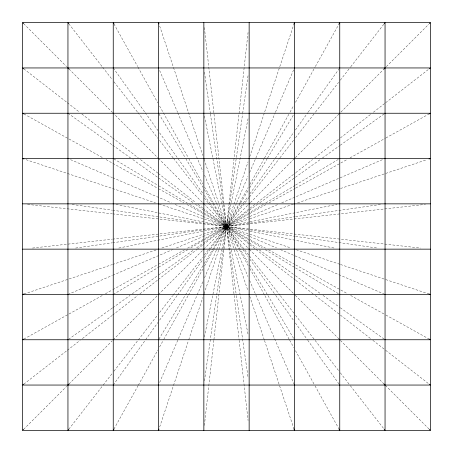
<?xml version="1.0" encoding="UTF-8"?>
<svg xmlns="http://www.w3.org/2000/svg" width="453" height="453" viewBox="0 0 453 453"><rect width="100%" height="100%" fill="white"/><g stroke="black" fill="none" stroke-linecap="round" stroke-linejoin="round"><path stroke-width="0.34" stroke-dasharray="2.27 1.7" d="M204.399 425.429L213.85 340.373M213.924 339.671L228.924 204.711M228.997 204.009L238.997 114.031M239.076 113.329L248.057 32.491M204.45 380.86L216.625 295.645M216.721 294.948L242.565 114.048M242.666 113.352L248.051 75.634M204.405 336.987L221.806 249.977M221.942 249.286L248.046 118.777M159.666 426.998L188.499 340.497M188.725 339.824L202.808 297.581M204.071 293.782L218.725 249.818M218.901 249.297L248.04 161.88M249.745 156.761L264.501 112.503M264.722 111.834L294.003 23.992M159.666 382.451L202.831 281.732M204.501 277.836L216.477 249.892M216.755 249.241L236.523 203.108M236.806 202.457L247.944 176.466M249.614 172.565L275.237 112.786M275.515 112.134L294.45 67.95M113.935 429.116L137.961 385.871M138.301 385.254L157.865 350.044M159.581 346.958L163.352 340.163M163.697 339.546L188.063 295.684M188.408 295.067L202.819 269.122M204.535 266.036L213.459 249.971M213.805 249.354L239.541 203.029M239.886 202.406L248.119 187.582M249.835 184.496L264.252 158.55M264.592 157.933L289.648 112.837M289.988 112.219L293.765 105.424M295.481 102.338L315.039 67.129M315.384 66.506L339.065 23.884M158.912 339.144L185.073 295.543M185.441 294.937L202.882 265.866M204.337 263.442L240.311 203.488M240.673 202.882L247.938 190.77M249.756 187.74L267.196 158.669M267.559 158.063L294.45 113.25M113.25 385.05L145.254 340.243M145.668 339.671L157.978 322.434M159.615 320.135L177.259 295.435M177.672 294.858L202.701 259.818M204.343 257.519L210.084 249.478M210.498 248.907L242.916 203.522M243.323 202.95L247.836 196.63M249.886 193.754L274.92 158.714M275.328 158.142L293.793 132.287M295.435 129.994L307.746 112.757M308.153 112.185L339.342 68.522M68.816 429.234L102.701 385.673M103.137 385.112L112.259 373.385M113.997 371.149L137.888 340.435M138.318 339.875L157.865 314.744M159.603 312.508L172.638 295.752M173.069 295.197L202.61 257.219M204.348 254.982L208.255 249.954M208.691 249.399L244.745 203.046M245.181 202.485L249.088 197.457M249.524 196.902L279.495 158.363M279.931 157.803L293.827 139.932M295.566 137.701L315.112 112.565M315.548 112.01L338.572 82.406M340.311 80.175L350.299 67.327M350.735 66.772L384.184 23.766M23.647 429.353L66.619 386.381M68.952 384.048L112.084 340.916M113.25 339.75L157.65 295.35M158.55 294.45L202.553 250.447M203.85 249.15L249.15 203.85M250.447 202.553L294.45 158.55M295.35 157.65L339.75 113.25M340.916 112.084L384.048 68.952M386.381 66.619L428.849 24.151M23.766 384.184L66.772 350.735M67.327 350.299L80.175 340.311M82.406 338.572L112.01 315.548M112.565 315.112L137.701 295.566M139.932 293.827L157.803 279.931M158.363 279.495L196.902 249.524M197.457 249.088L202.485 245.181M203.046 244.745L249.399 208.691M249.954 208.255L254.982 204.348M257.219 202.61L295.197 173.069M295.752 172.638L312.508 159.603M314.744 157.865L339.875 138.318M340.435 137.888L371.149 113.997M373.385 112.259L385.112 103.137M385.673 102.701L429.234 68.816M68.522 339.342L112.185 308.153M112.757 307.746L129.994 295.435M132.287 293.793L158.142 275.328M158.714 274.92L193.754 249.886M196.63 247.836L202.95 243.323M203.522 242.916L248.907 210.498M249.478 210.084L257.519 204.343M259.818 202.701L294.858 177.672M295.435 177.259L320.135 159.615M322.434 157.978L339.671 145.668M340.243 145.254L385.05 113.25M113.25 294.45L158.063 267.559M158.669 267.196L187.74 249.756M190.77 247.938L202.882 240.673M203.488 240.311L263.442 204.337M265.866 202.882L294.937 185.441M295.543 185.073L339.144 158.912M23.884 339.065L102.338 295.481M105.424 293.765L112.219 289.988M112.837 289.648L157.933 264.592M158.55 264.252L184.496 249.835M187.582 248.119L249.354 213.805M249.971 213.459L266.036 204.535M269.122 202.819L295.067 188.408M295.684 188.063L346.958 159.581M350.044 157.865L385.254 138.301M385.871 137.961L429.116 113.935M67.95 294.45L112.134 275.515M112.786 275.237L172.565 249.614M176.466 247.944L202.457 236.806M203.108 236.523L249.241 216.755M249.892 216.477L277.836 204.501M281.732 202.831L382.451 159.666M23.992 294.003L111.834 264.722M112.503 264.501L156.761 249.745M161.88 248.04L249.297 218.901M249.818 218.725L293.782 204.071M297.581 202.808L339.824 188.725M340.497 188.499L426.998 159.666M118.777 248.046L249.286 221.942M249.977 221.806L336.987 204.405M75.634 248.051L111.953 242.865M112.65 242.763L294.948 216.721M295.645 216.625L380.86 204.45M32.491 248.057L111.925 239.229M112.627 239.15L202.599 229.156M203.301 229.076L425.429 204.399M27.571 204.399L111.925 213.771M112.627 213.85L202.599 223.844M203.301 223.924L420.509 248.057M72.14 204.45L111.953 210.135M112.65 210.237L294.948 236.279M295.645 236.375L377.366 248.051M116.013 204.405L249.286 231.058M249.977 231.194L334.223 248.046M26.002 159.666L111.834 188.278M112.503 188.499L155.419 202.808M159.218 204.071L249.297 234.099M249.818 234.275L291.12 248.04M296.239 249.745L339.824 264.275M340.497 264.501L429.008 294.003M70.549 159.666L112.134 177.485M112.786 177.763L171.268 202.831M175.164 204.501L202.457 216.194M203.108 216.477L249.241 236.245M249.892 236.523L276.534 247.944M280.435 249.614L385.05 294.45M23.884 113.935L102.956 157.865M106.042 159.581L112.219 163.012M112.837 163.352L157.933 188.408M158.55 188.748L183.878 202.819M186.964 204.535L249.354 239.195M249.971 239.541L265.418 248.119M268.504 249.835L295.067 264.592M295.684 264.937L347.576 293.765M350.662 295.481L385.254 314.699M385.871 315.039L429.116 339.065M113.856 158.912L158.063 185.441M158.669 185.804L187.134 202.882M189.558 204.337L202.882 212.327M203.488 212.689L262.23 247.938M265.26 249.756L294.937 267.559M295.543 267.927L339.75 294.45M67.95 113.25L112.185 144.847M112.757 145.254L130.566 157.978M132.865 159.615L158.142 177.672M158.714 178.08L193.182 202.701M195.481 204.343L202.95 209.677M203.522 210.084L248.907 242.502M249.478 242.916L256.37 247.836M259.246 249.886L294.858 275.328M295.435 275.741L320.713 293.793M323.006 295.435L339.671 307.332M340.243 307.746L384.478 339.342M23.766 68.816L66.772 102.265M67.327 102.701L79.615 112.259M81.851 113.997L112.01 137.452M112.565 137.888L138.256 157.865M140.492 159.603L157.803 173.069M158.363 173.505L195.781 202.61M198.018 204.348L202.485 207.819M203.046 208.255L249.399 244.309M249.954 244.745L255.543 249.088M256.098 249.524L295.197 279.931M295.752 280.362L313.068 293.827M315.299 295.566L339.875 314.682M340.435 315.112L370.594 338.572M372.825 340.311L385.112 349.863M385.673 350.299L429.234 384.184M23.647 23.647L66.619 66.619M68.952 68.952L112.084 112.084M112.582 112.582L158.154 158.154M158.476 158.476L202.553 202.553M203.85 203.85L249.15 249.15M249.484 249.484L295.022 295.022M295.35 295.35L339.75 339.75M340.418 340.418L384.048 384.048M385.384 385.384L429.353 429.353M68.816 23.766L102.265 66.772M102.701 67.327L112.259 79.615M113.997 81.851L137.452 112.01M137.888 112.565L157.865 138.256M159.603 140.492L173.069 157.803M173.505 158.363L202.61 195.781M204.348 198.018L207.819 202.485M208.255 203.046L244.309 249.399M244.745 249.954L249.088 255.543M249.524 256.098L279.931 295.197M280.362 295.752L293.827 313.068M295.566 315.299L314.682 339.875M315.112 340.435L338.572 370.594M340.311 372.825L349.863 385.112M350.299 385.673L384.184 429.234M113.25 67.95L144.847 112.185M145.254 112.757L157.978 130.566M159.615 132.865L177.672 158.142M178.08 158.714L202.701 193.182M204.343 195.481L209.677 202.95M210.084 203.522L242.502 248.907M242.916 249.478L247.836 256.37M249.886 259.246L275.328 294.858M275.741 295.435L293.793 320.713M295.435 323.006L307.332 339.671M307.746 340.243L339.342 384.478M158.912 113.856L185.441 158.063M185.804 158.669L202.882 187.134M204.337 189.558L212.327 202.882M212.689 203.488L247.938 262.23M249.756 265.26L267.559 294.937M267.927 295.543L294.45 339.75M113.935 23.884L137.616 66.506M137.961 67.129L157.865 102.956M159.581 106.042L163.012 112.219M163.352 112.837L188.408 157.933M188.748 158.55L202.819 183.878M204.535 186.964L213.114 202.406M213.459 203.029L239.195 249.354M239.541 249.971L248.119 265.418M249.835 268.504L264.592 295.067M264.937 295.684L289.303 339.546M289.648 340.163L293.765 347.576M295.481 350.662L314.699 385.254M315.039 385.871L339.065 429.116M159.666 70.549L177.485 112.134M177.763 112.786L202.831 171.268M204.501 175.164L216.194 202.457M216.477 203.108L236.245 249.241M236.523 249.892L247.944 276.534M249.614 280.435L294.45 385.05M159.666 26.002L188.278 111.834M188.499 112.503L202.808 155.419M204.071 159.218L234.099 249.297M234.275 249.818L248.04 291.12M249.745 296.239L264.275 339.824M264.501 340.497L294.003 429.008M204.405 116.013L231.058 249.286M231.194 249.977L248.046 334.223M204.45 72.14L210.334 113.352M210.435 114.048L236.279 294.948M236.375 295.645L248.051 377.366M204.399 27.571L213.924 113.329M214.003 114.031L224.003 204.009M224.076 204.711L239.076 339.671M239.15 340.373L248.057 420.509"/><path stroke-width="0.68" d="M158.997 429.008L158.55 430.35L158.55 22.65L158.997 23.992M294.003 23.992L294.45 22.65L294.45 430.35L294.003 429.008M113.935 429.116L113.25 430.35L113.25 22.65L113.935 23.884M339.065 23.884L339.75 22.65L339.75 430.35L339.065 429.116M68.816 429.234L67.95 430.35L67.95 22.65L68.816 23.766M384.184 23.766L385.05 22.65L385.05 430.35L384.184 429.234M22.65 430.35L22.65 22.65L430.35 22.65L430.35 430.35L22.65 430.35L23.647 429.353M67.95 385.05L68.952 384.048M384.048 68.952L385.05 67.95M429.353 23.647L430.35 22.65M23.766 384.184L22.65 385.05L430.35 385.05L429.234 384.184M429.234 68.816L430.35 67.95L22.65 67.95L23.766 68.816M23.884 339.065L22.65 339.75L430.35 339.75L429.116 339.065M429.116 113.935L430.35 113.25L22.65 113.25L23.884 113.935M23.992 294.003L22.65 294.45L430.35 294.45L429.008 294.003M429.008 158.997L430.35 158.55L22.65 158.55L23.992 158.997M22.65 203.85L430.35 203.85M22.65 249.15L430.35 249.15M22.65 22.65L23.647 23.647M67.95 67.95L68.952 68.952M384.048 384.048L385.05 385.05M429.353 429.353L430.35 430.35M249.15 22.65L249.15 430.35M203.85 22.65L203.85 430.35"/></g></svg>
